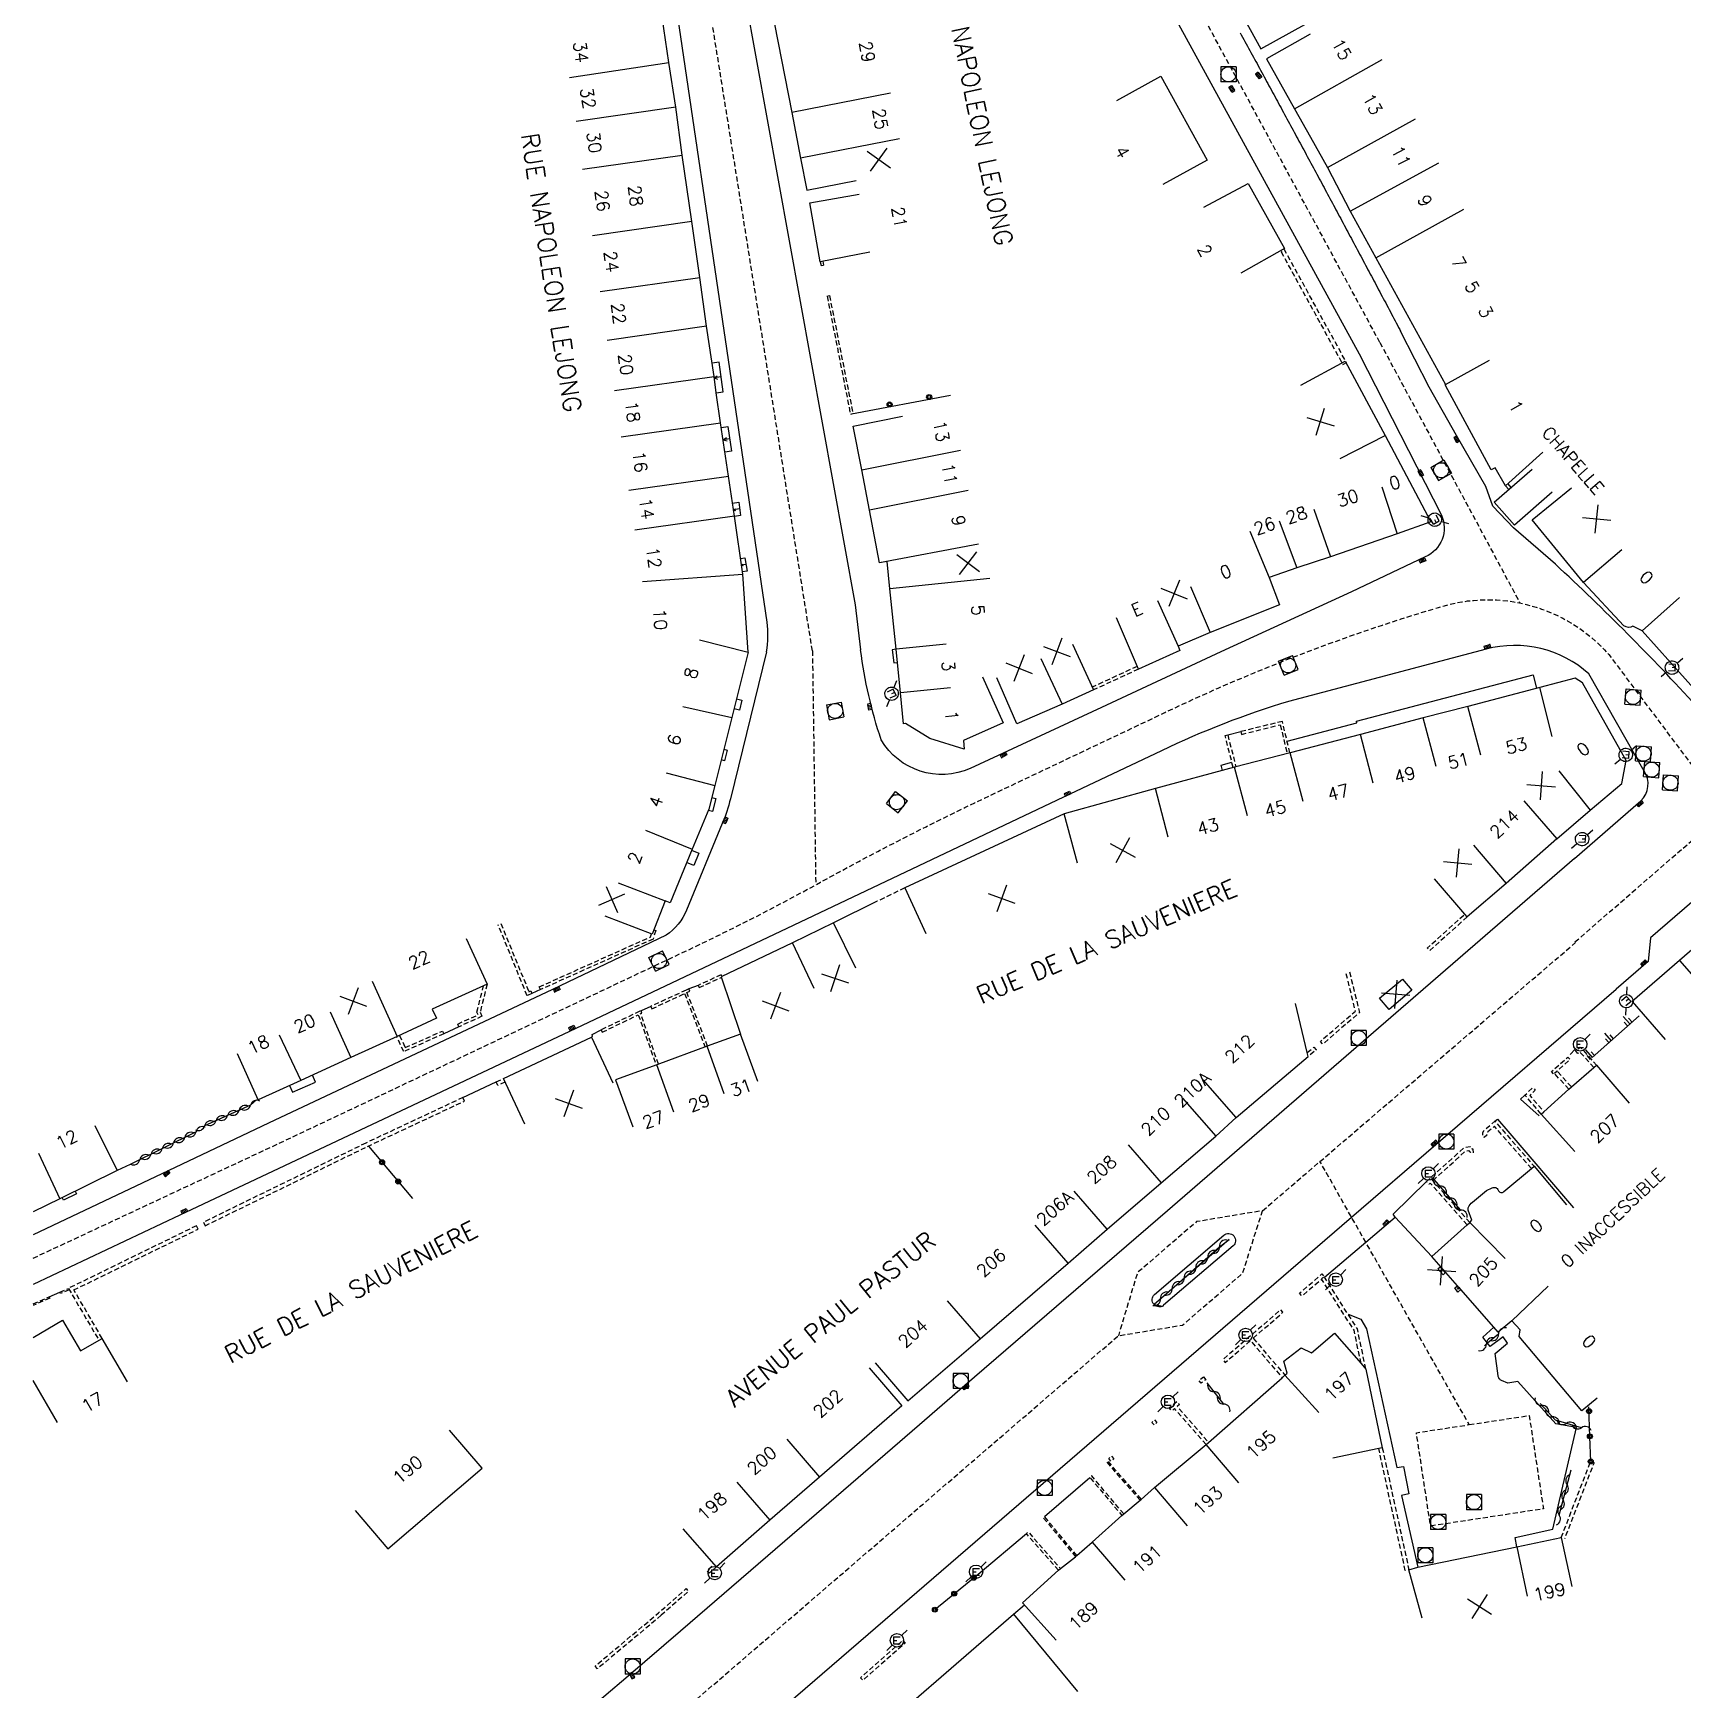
# Model space of a CAD drawing. Header units: millimetres. Extents: x 153000 to 154001, y 120000 to 121000.
# Drawn here: x 153000 to 153163.9, y 120193.4 to 120358.1 of the extents above; entities that cross this region are included whole.
import ezdxf
from ezdxf.enums import TextEntityAlignment as Align

# ---------------------------------------------------------------- set-up
doc = ezdxf.new("R2010")
doc.units = ezdxf.units.MM
doc.linetypes.add('DASHED', pattern=[0.75, 0.5, -0.25])
doc.layers.get('0').update_dxf_attribs({"linetype": 'CONTINUOUS'})
for name, color, linetype in [('W0001', 6, 'DASHED'), ('W0008', 7, 'CONTINUOUS'), ('W0017', 7, 'CONTINUOUS'), ('W0100', 7, 'CONTINUOUS'), ('W0112', 1, 'DASHED'), ('W0211', 2, 'CONTINUOUS'), ('W0310', 3, 'CONTINUOUS'), ('W0322', 7, 'CONTINUOUS'), ('W0334', 7, 'CONTINUOUS'), ('W0400', 7, 'CONTINUOUS'), ('W0420', 7, 'CONTINUOUS'), ('W0471', 7, 'CONTINUOUS'), ('W0984', 7, 'CONTINUOUS'), ('W0989', 7, 'CONTINUOUS'), ('W0991', 7, 'CONTINUOUS'), ('W1102', 7, 'CONTINUOUS')]:
    doc.layers.add(name, color=color, linetype=linetype)
doc.styles.get("Standard").update_dxf_attribs({"font": 'romans.shx', "width": 0.85})

# ---------------------------------------------------------------- blocks, each defined once
blk = doc.blocks.new('T420')
for p, q in [((0.75, 0.75), (-0.75, 0.75)), ((-0.75, 0.75), (-0.75, -0.75)), ((0.75, 0.75), (0.75, -0.75)), ((0.75, -0.75), (-0.75, -0.75))]:
    blk.add_line(p, q)
blk.add_ellipse((0, 0), major_axis=(-0.53, 0.53), ratio=1, start_param=3.926991, end_param=10.210176)
blk = doc.blocks.new('T471')
for p, q in [((-0.333334, 0.333334), (-0.333334, -0.333334)), ((-0.333334, 0.333334), (0.333334, 0.333334)), ((-0.333334, 0), (0, 0)), ((0.500001, 0.500001), (1.000002, 1.000002)), ((-0.500001, -0.500001), (-1.000002, -1.000002)), ((-0.333334, -0.333334), (0.333334, -0.333334))]:
    blk.add_line(p, q)
blk.add_ellipse((0, 0), major_axis=(0.471405, 0.471405), ratio=1, start_param=5.4977871438, end_param=11.780972451)
blk = doc.blocks.new('t991o')
at = {"color": 0, "linetype": 'Continuous'}
for p, q in [((-1, 1), (1, -1)), ((-1, -1), (1, 1))]:
    blk.add_line(p, q, dxfattribs=at)
blk = doc.blocks.new('T400')
for p, q in [((-0.15, 0.3), (0.15, 0.3)), ((-0.15, -0.25), (-0.15, 0.3)), ((-0.15, 0.15), (0.15, 0.15)), ((-0.15, 0), (0.15, 0)), ((0.15, 0.3), (0.15, -0.25)), ((-0.15, -0.15), (0.15, -0.15)), ((-0.15, -0.25), (-0.15, -0.3)), ((-0.15, -0.3), (0.15, -0.3)), ((0.15, -0.3), (0.15, -0.25))]:
    blk.add_line(p, q)
blk = doc.blocks.new('t310o')
at = {"color": 0, "linetype": 'Continuous'}
for centre, start, end in [((-0.5, 0.38), 216.8699, 323.1304), ((0.5, -0.37), 36.8699, 143.1303)]:
    blk.add_arc(centre, 0.625, start, end, dxfattribs=at)
blk = doc.blocks.new('t211o')
at = {"color": 0, "linetype": 'Continuous'}
for p, q in [((-0.29, 0.5), (-0.29, 0)), ((0, 1), (0, 0)), ((0.29, 0.5), (0.29, 0))]:
    blk.add_line(p, q, dxfattribs=at)
blk = doc.blocks.new('t322o')
at = {"color": 0, "linetype": 'Continuous'}
for radius in [0.25, 0.15]:
    blk.add_circle((0, 0), radius, dxfattribs=at)

msp = doc.modelspace()

# ---------------------------------------------------------------- linework, layer by layer
at = {"layer": 'W0001'}
for p, q in [((153077.44, 120296.73), (153063.26, 120385.62)), ((153153.22, 120267.79), (153177.95, 120289.26))]:
    msp.add_line(p, q, dxfattribs=at)
at = {"layer": 'W0001', "flags": 128}
for points in [[(153133.83, 120327.39), (153099.16, 120391.37), (153097.59, 120394.18), (153095.6, 120397.49), (153093.86, 120399.88), (153090.94, 120402.58), (153071.41, 120417.47), (153068.82, 120419.23), (153060.59, 120422.87)], [(153133.83, 120327.39), (153147.75, 120301.49)], [(153077.44, 120296.73), (153077.77, 120273.47)], [(153122.17, 120241.08), (153127.88, 120245.97), (153153.27, 120267.73)], [(153142.71, 120219.81), (153148.67, 120220.72), (153150.08, 120211.44), (153138.87, 120209.73), (153137.46, 120219.01), (153142.71, 120219.81), (153132.42, 120237.96), (153131.02, 120240.42), (153127.88, 120245.97)], [(153030.15, 120161.68), (153054.23, 120182.43), (153107.84, 120228.65), (153114.22, 120229.71), (153120.2, 120234.87), (153122.17, 120241.08), (153115.62, 120239.99), (153109.74, 120234.92), (153107.84, 120228.65)]]:
    msp.add_lwpolyline(points, dxfattribs=at)
msp.add_lwpolyline([(153000, 120236.36), (153024.36, 120247.74), (153063.86, 120266.42, 0.018181), (153079.2, 120274.26, -0.013757), (153094.54, 120282.09), (153110.71, 120289.76, -0.041256), (153139.67, 120301.05, -0.297945), (153156.57, 120296.38), (153164.89, 120285.29)], format="xyb", dxfattribs=at)
at = {"layer": 'W0008', "flags": 128}
for points in [[(153093.61, 120395.92), (153131.77, 120326.27)], [(153066.37, 120385.78), (153081.7, 120301.29), (153082.23, 120296.82), (153082.23, 120296.82)], [(153119.94, 120358.17), (153120.06, 120357.95), (153120.18, 120357.73), (153120.3, 120357.51), (153120.42, 120357.29), (153120.54, 120357.07), (153120.66, 120356.85), (153120.78, 120356.64), (153120.9, 120356.42), (153121.02, 120356.2), (153121.14, 120355.98), (153121.26, 120355.76), (153121.38, 120355.54), (153121.5, 120355.32), (153121.62, 120355.1), (153121.74, 120354.88), (153121.86, 120354.66), (153121.98, 120354.44), (153122.1, 120354.22), (153122.22, 120354), (153122.34, 120353.78), (153122.46, 120353.56), (153122.58, 120353.34), (153122.7, 120353.12), (153122.81, 120352.9), (153122.93, 120352.68), (153123.05, 120352.46), (153123.17, 120352.24), (153123.29, 120352.02), (153123.41, 120351.8), (153123.53, 120351.58), (153123.65, 120351.36), (153123.77, 120351.14), (153123.89, 120350.92), (153124.01, 120350.7), (153124.13, 120350.48), (153124.25, 120350.26), (153124.36, 120350.04), (153124.48, 120349.82), (153124.6, 120349.6), (153124.72, 120349.38), (153124.84, 120349.16), (153124.96, 120348.94), (153125.08, 120348.72), (153125.2, 120348.5), (153125.32, 120348.28), (153125.44, 120348.06), (153125.55, 120347.84), (153125.67, 120347.62), (153125.79, 120347.4), (153125.91, 120347.18), (153126.03, 120346.96), (153126.15, 120346.74), (153126.27, 120346.52), (153126.39, 120346.3), (153126.5, 120346.08), (153126.62, 120345.86), (153126.74, 120345.64), (153126.86, 120345.42), (153126.98, 120345.2), (153127.1, 120344.98), (153127.22, 120344.76), (153127.33, 120344.54), (153127.45, 120344.32), (153127.57, 120344.1), (153127.69, 120343.88), (153127.81, 120343.66), (153127.93, 120343.44), (153128.05, 120343.22), (153128.16, 120343), (153128.28, 120342.78), (153128.4, 120342.56), (153128.52, 120342.34), (153128.64, 120342.12), (153128.76, 120341.9), (153128.87, 120341.68), (153128.99, 120341.46), (153129.11, 120341.24), (153129.23, 120341.02), (153129.35, 120340.8), (153129.46, 120340.58), (153129.58, 120340.36), (153129.7, 120340.14), (153129.82, 120339.92), (153129.94, 120339.7), (153130.05, 120339.48), (153130.17, 120339.25), (153130.29, 120339.03), (153130.41, 120338.81), (153130.53, 120338.59), (153130.64, 120338.37), (153130.76, 120338.15), (153130.88, 120337.93), (153131, 120337.71), (153131.12, 120337.49), (153131.23, 120337.27), (153131.35, 120337.05), (153131.47, 120336.83), (153131.59, 120336.61), (153131.7, 120336.39), (153131.82, 120336.17), (153131.94, 120335.95), (153132.06, 120335.73), (153132.17, 120335.5), (153132.29, 120335.28), (153132.41, 120335.06), (153132.53, 120334.84), (153132.65, 120334.62), (153132.76, 120334.4), (153132.88, 120334.18), (153133, 120333.96), (153133.12, 120333.74), (153133.23, 120333.52), (153133.35, 120333.3), (153133.47, 120333.08), (153133.58, 120332.86), (153133.7, 120332.63), (153133.82, 120332.41), (153133.94, 120332.19), (153134.05, 120331.97), (153134.17, 120331.75), (153134.29, 120331.53), (153134.41, 120331.31), (153134.52, 120331.09), (153134.64, 120330.87), (153134.76, 120330.65), (153134.87, 120330.43), (153134.99, 120330.2), (153135.11, 120329.98), (153135.22, 120329.76), (153135.34, 120329.54), (153135.46, 120329.32), (153135.58, 120329.1), (153135.69, 120328.88), (153135.81, 120328.66), (153135.89, 120328.51)], [(153153.17, 120276.08), (153112.73, 120241.08), (153092.59, 120223.71), (153088.09, 120219.78), (153076.38, 120209.69), (153064.34, 120199.29), (153059.14, 120194.8), (153054.28, 120190.69), (153017.99, 120159.36), (153000, 120143.87)], [(153000, 120127.42), (153025.23, 120149.19), (153043.53, 120164.97), (153058.21, 120177.63), (153067.54, 120185.68), (153074.07, 120191.31), (153084.68, 120200.45), (153088.55, 120203.79), (153131.02, 120240.42), (153139.4, 120247.65), (153157.3, 120263.09)], [(153128.33, 120234.48), (153132.42, 120237.96), (153135.35, 120240.45)], [(153130.67, 120230.78), (153131.94, 120230.3), (153132.49, 120229.33), (153135.52, 120215.54), (153136.19, 120215.66), (153136.72, 120212.93), (153135.99, 120212.76), (153137.6, 120205.63)]]:
    msp.add_lwpolyline(points, dxfattribs=at)
for points in [[(153072.88, 120296.64, 0.0632), (153072.95, 120299.59), (153072.22, 120304.51), (153072.21, 120304.55), (153060.51, 120383.85), (153060.15, 120385.46), (153060.15, 120385.46)], [(153118.87, 120238.21), (153111.89, 120232.18), (153111.39, 120231.75), (153112.23, 120231.6, -0.152273), (153111.86, 120231.52, -0.189347), (153111.39, 120231.75, -0.198442), (153111.2, 120232.27, -0.207869), (153111.43, 120232.74), (153118.32, 120238.65, -0.985495), (153119.24, 120237.58), (153112.34, 120231.68, -0.048879), (153112.23, 120231.6), (153112.31, 120231.59)], [(153147.45, 120207.65), (153147.26, 120208.6), (153151.03, 120209.43), (153153.38, 120219.54), (153151.32, 120219.89), (153147.54, 120224.1), (153146.55, 120223.93), (153145.92, 120224.2, -0.139598), (153145.7, 120224.38, -0.117382), (153145.58, 120224.68), (153145.28, 120226.9), (153146.52, 120227.9), (153146.07, 120228.53), (153144.78, 120227.57), (153144.52, 120227.91), (153144.05, 120228.52), (153145.14, 120229.49)]]:
    msp.add_lwpolyline(points, format="xyb", dxfattribs=at)
at = {"layer": 'W0008'}
for points in [[(153174.17, 120291.96), (153171.81, 120289.97, -0.390228), (153165.3, 120291.22, 0.020629), (153151.27, 120305.35), (153147.12, 120308.97), (153145.07, 120311.11), (153144.36, 120313.08), (153141.44, 120318.15), (153138.73, 120322.95), (153135.89, 120328.51)], [(153131.77, 120326.27), (153139.94, 120310.22, -0.423947), (153138.34, 120306.08), (153131, 120302.59), (153118.04, 120296.62), (153106.17, 120291.1), (153093.13, 120285.05, -0.382581), (153084.27, 120287.89, -0.048557), (153082.23, 120296.82)], [(153153.17, 120276.08), (153159.76, 120281.82, 0.370911), (153160.08, 120284.78), (153154.61, 120294.43, 0.253715), (153144.39, 120296.9), (153124.75, 120291.7, 0.038566), (153112.12, 120286.79), (153102.38, 120282.18), (153074.89, 120269.13), (153053.3, 120258.9), (153014.58, 120240.65), (153000, 120233.75)], [(153072.88, 120296.64), (153069.29, 120282.02, -0.049622), (153068.47, 120279.57), (153064.92, 120270.96, -0.165099), (153062.89, 120268.48), (153051.6, 120263.07), (153023.4, 120249.78), (153012.8, 120244.75), (153000, 120238.69)], [(153259.84, 120098.7), (153250.48, 120118.14), (153243.35, 120132.79, -0.028752), (153238.88, 120144.02), (153223.59, 120189.34, 0.082952), (153215.81, 120204.93), (153200.07, 120227.43), (153169.68, 120270.79), (153169.27, 120270.5), (153168.66, 120271.37, 0.392111), (153164.83, 120271.74), (153160.71, 120268.2), (153160.49, 120265.85), (153157.3, 120263.09)]]:
    msp.add_lwpolyline(points, format="xyb", dxfattribs=at)
at = {"layer": 'W0017', "flags": 128}
for points in [[(153149.65, 120250.5), (153147.82, 120252.18), (153148.24, 120252.57)], [(153145.26, 120249.97), (153145.52, 120250.19), (153146.56, 120248.97), (153153.06, 120241.37)], [(153138.98, 120236.54), (153135.35, 120240.45), (153135.15, 120240.73), (153138.47, 120243.97)], [(153141.86, 120233.24), (153141.57, 120232.99), (153141.27, 120233.4), (153141.53, 120233.62)], [(153141.73, 120233.4), (153141.6, 120233.29), (153141.54, 120233.37), (153141.66, 120233.47)], [(153100.49, 120210.68), (153105.01, 120214.56)], [(153093.91, 120204.94), (153098.7, 120208.98)]]:
    msp.add_lwpolyline(points, dxfattribs=at)
at = {"layer": 'W0100'}
for p, q in [((153067.68, 120323.86), (153067.96, 120324.06)), ((153068.38, 120323.96), (153067.68, 120323.86)), ((153067.68, 120323.86), (153068, 120323.75)), ((153068.57, 120317.71), (153068.91, 120317.93)), ((153069.21, 120317.81), (153068.57, 120317.71)), ((153068.57, 120317.71), (153068.96, 120317.6)), ((153069.6, 120310.74), (153069.78, 120310.86)), ((153070.2, 120310.84), (153069.6, 120310.74)), ((153069.6, 120310.74), (153069.81, 120310.68)), ((153070.38, 120305.25), (153070.55, 120305.34)), ((153070.84, 120305.32), (153070.38, 120305.25)), ((153070.38, 120305.25), (153070.57, 120305.22))]:
    msp.add_line(p, q, dxfattribs=at)
at = {"layer": 'W0100', "flags": 128}
for points in [[(153071.07, 120296.61), (153070.51, 120304.34), (153069.7, 120310.11), (153069.09, 120314.1), (153068.32, 120319.4), (153067.88, 120322.37), (153067.88, 120322.37), (153067.66, 120324.01), (153066.93, 120329), (153066.26, 120333.83), (153065.47, 120339.41), (153064.51, 120345.99), (153063.87, 120350.79), (153063.17, 120355.2), (153062.52, 120359.73), (153062.1, 120362.36), (153061.24, 120368.26), (153056.29, 120367.53), (153056.29, 120367.53)], [(153123.71, 120363.81), (153119.34, 120361.39), (153122, 120356.58), (153126.38, 120359)], [(153078.58, 120359.97), (153073.67, 120359.02), (153075.39, 120350.26), (153076.27, 120345.72), (153076.89, 120342.54), (153081.79, 120343.49), (153081.79, 120343.49)], [(153126.91, 120358.03), (153122.55, 120355.58), (153125.36, 120350.6), (153126.94, 120347.79), (153128.61, 120344.77), (153130.89, 120340.45), (153133.42, 120335.81), (153140.36, 120323.2), (153144.74, 120325.62)], [(153107.69, 120351.45), (153112.07, 120353.85), (153116.66, 120345.49), (153112.27, 120343.08)], [(153083.13, 120336.35), (153078.22, 120335.41), (153077.17, 120341.25), (153082.1, 120342.13), (153082.1, 120342.13)], [(153116.33, 120340.82), (153120.73, 120343.2), (153124.36, 120336.71), (153120, 120334.27)], [(153067.88, 120322.37), (153068.57, 120322.48), (153068.18, 120325.43), (153067.47, 120325.33), (153067.47, 120325.33)], [(153068.39, 120318.93), (153069.02, 120319.03), (153069.4, 120316.59), (153068.74, 120316.49)], [(153085.75, 120296.89), (153085.13, 120302.9), (153084.86, 120305.61), (153084.11, 120305.47), (153083.11, 120310.72), (153082.34, 120314.72), (153081.48, 120319.08), (153086.38, 120320.05), (153086.38, 120320.05)], [(153069.5, 120311.41), (153070.13, 120311.5), (153070.28, 120310.17), (153069.7, 120310.09)], [(153070.29, 120305.91), (153070.72, 120305.98), (153070.97, 120304.66), (153070.47, 120304.59)], [(153151.4, 120278.06), (153146.39, 120273.6), (153142.5, 120270.28), (153142.27, 120270.55), (153139.26, 120274.08)], [(153083.66, 120225.95), (153086.93, 120222.17), (153094.1, 120228.34), (153102.85, 120235.86), (153106.73, 120239.23), (153112.09, 120243.85), (153117.52, 120248.5), (153119.56, 120250.34), (153126.7, 120256.41), (153126.6, 120256.8), (153125.44, 120261.66)], [(153153.22, 120246.97), (153149.87, 120250.68), (153150.13, 120250.92), (153152.6, 120253.15), (153152.86, 120253.39), (153155.08, 120255.31), (153155.35, 120255.54), (153158.62, 120251.76)], [(153101.67, 120198.4), (153098.31, 120202.1), (153101.89, 120205.34), (153102.09, 120205.5), (153103.59, 120206.68), (153103.72, 120206.79), (153105.23, 120208.14), (153108.2, 120210.79), (153108.38, 120210.94), (153110, 120212.3), (153110.1, 120212.38), (153111.42, 120213.56), (153116.56, 120217.83), (153116.81, 120218.04), (153124.13, 120224.48), (153124.4, 120224.72), (153124.63, 120224.93), (153124.27, 120226.12), (153126.01, 120227.46), (153127.04, 120226.94), (153129.33, 120228.92), (153131.96, 120225.89), (153132.43, 120225.34), (153134.07, 120217.52), (153133.72, 120217.44), (153129.17, 120216.49)], [(153083.07, 120225.46), (153086.34, 120221.67), (153078.15, 120214.59), (153073.2, 120210.33), (153067.9, 120205.69), (153067.67, 120205.95), (153064.61, 120209.45)], [(153032, 120211.27), (153035.25, 120207.47), (153044.63, 120215.47), (153041.38, 120219.27)], [(153138.03, 120200.57), (153136.71, 120205.39), (153137.6, 120205.63), (153147.45, 120207.65), (153151.85, 120208.6), (153152.9, 120203.71)], [(153103.68, 120119.2), (153100.05, 120136.61), (153097.55, 120148.43), (153085.56, 120162.26), (153086.61, 120163.2), (153072.57, 120179.35), (153080.82, 120186.58), (153097.41, 120200.98), (153098.5, 120201.9)]]:
    msp.add_lwpolyline(points, dxfattribs=at)
at = {"layer": 'W0100'}
for points in [[(153125.96, 120323.15), (153130.37, 120325.52), (153134.34, 120318.12), (153138.9, 120309.57), (153135.54, 120308.37), (153128.94, 120306.08), (153125.58, 120304.97), (153122.84, 120304.01), (153123.86, 120301.31), (153116.98, 120298.54), (153113.78, 120297.18), (153113.95, 120296.75), (153109.83, 120294.91), (153107.65, 120300.01)], [(153150.03, 120316.47), (153146.3, 120313.14), (153145.29, 120314.93), (153144.9, 120314.71), (153140.35, 120323.12), (153140.31, 120323.18)], [(153150.96, 120312.5), (153147.2, 120309.21), (153145.2, 120311.51), (153148.96, 120314.79)], [(153071.07, 120296.61), (153069.44, 120290.11), (153067.73, 120283.34), (153067.13, 120281), (153065.49, 120277.03), (153063.31, 120271.67), (153062.81, 120271.88), (153061.52, 120268.56), (153056.86, 120270.37)], [(153094.35, 120294.15), (153096.39, 120289.58), (153092.45, 120287.82), (153092.52, 120286.95), (153089.12, 120288.02), (153086.7, 120289.5), (153086.49, 120289.49), (153086.19, 120292.55), (153085.75, 120296.89)], [(153103.3, 120297.39), (153105.37, 120292.84), (153102.25, 120291.42), (153097.76, 120289.47), (153095.77, 120294.06)], [(153151.4, 120278.06), (153154.73, 120280.89), (153157.86, 120283.54), (153158.32, 120285.82), (153153.95, 120293.54), (153153.25, 120294.02), (153149.71, 120293.08), (153142.57, 120291.19), (153138.14, 120290.07), (153131.91, 120288.43), (153124.92, 120286.59), (153119.39, 120285.16), (153111.52, 120283.05), (153102.47, 120280.52), (153086.61, 120273.17), (153088.71, 120268.63)], [(153081.75, 120265.2), (153079.55, 120269.69), (153075.47, 120267.69), (153068.36, 120264.32), (153070.29, 120258.63), (153066.98, 120257.42), (153061.97, 120255.58), (153057.88, 120254.1), (153059.58, 120249.4)], [(153043.04, 120268.15), (153045.11, 120263.59), (153039.65, 120261.11), (153040.07, 120260.21), (153036.19, 120258.41), (153031.58, 120256.31), (153026.59, 120254.03), (153022.37, 120252.11), (153020.3, 120256.66)], [(153168.6, 120268.34), (153166.55, 120268.5), (153163.59, 120265.96), (153158.89, 120261.87), (153162.18, 120258.1)], [(153048.85, 120249.69), (153046.73, 120254.21), (153055.47, 120258.32), (153057.59, 120253.8)], [(153006.14, 120249.55), (153008.35, 120245.06), (153002.65, 120242.27), (153000, 120240.96)], [(153000, 120228.47), (153002.91, 120230.2), (153004.69, 120227.14), (153006.86, 120228.39)]]:
    msp.add_lwpolyline(points, dxfattribs=at)
msp.add_lwpolyline([(153171.45, 120295.25), (153167.89, 120292.2), (153165.59, 120292.36), (153159.89, 120298.71), (153158.98, 120299.18, -0.308783), (153158.09, 120299.22), (153154.05, 120303.54), (153148.98, 120309.77), (153152.86, 120312.93)], format="xyb", dxfattribs=at)
at = {"layer": 'W0100', "flags": 128}
for points in [[(153134.74, 120261.08), (153133.8, 120262.2), (153136.07, 120264.11), (153137.01, 120262.99)], [(153139.59, 120235.3), (153139.81, 120235.49), (153140.33, 120234.89), (153140.11, 120234.7)]]:
    msp.add_lwpolyline(points, close=True, dxfattribs=at)
msp.add_lwpolyline([(153155.43, 120222.45), (153153.9, 120221.17), (153147.68, 120228.56), (153147.78, 120229.22), (153146.93, 120230.13), (153145.6, 120228.99), (153145.14, 120229.49), (153141.86, 120233.24), (153141.73, 120233.4), (153141.66, 120233.47), (153141.53, 120233.62), (153138.98, 120236.54), (153142.51, 120239.67), (153142.77, 120239.9), (153142.98, 120240.13), (153142.62, 120241.12, -0.210161), (153142.64, 120241.43, -0.100537), (153143.03, 120241.92), (153144.43, 120243.09), (153145, 120243.36, -0.437439), (153145.59, 120243.12, 0.514651), (153146.16, 120242.98), (153148.89, 120245.27), (153149.16, 120245.5), (153152.37, 120241.67)], format="xyb", dxfattribs=at)
at = {"layer": 'W0112'}
for p, q in [((153078.22, 120335.41), (153078.3, 120335.02)), ((153078.3, 120335.02), (153078.55, 120335.07)), ((153078.46, 120335.46), (153078.55, 120335.07)), ((153078.9, 120331.99), (153079.14, 120332.04)), ((153078.9, 120331.99), (153081.22, 120320.23)), ((153079.14, 120332.04), (153081.47, 120320.28)), ((153081.47, 120320.28), (153081.22, 120320.23))]:
    msp.add_line(p, q, dxfattribs=at)
at = {"layer": 'W0112', "flags": 128}
for points in [[(153124.01, 120336.4), (153130.14, 120325.21), (153130.5, 120325.4), (153124.36, 120336.59)], [(153116.3, 120224.56), (153116.52, 120224.28), (153116.07, 120223.92), (153115.85, 120224.19)], [(153111.42, 120220.28), (153111.68, 120220.04), (153111.42, 120219.77), (153111.16, 120220.01)], [(153107.17, 120216.69), (153107.4, 120216.42), (153107.11, 120216.17), (153106.88, 120216.45)], [(153062.41, 120200.87), (153062.01, 120200.51), (153056.07, 120195.54), (153055.84, 120195.81), (153061.78, 120200.78), (153062.14, 120201.1), (153064.89, 120203.51), (153065.12, 120203.25)], [(153086.41, 120198.35), (153086.64, 120198.08), (153082.44, 120194.39), (153082.21, 120194.66)]]:
    msp.add_lwpolyline(points, close=True, dxfattribs=at)
for points in [[(153146.3, 120313.14), (153146.64, 120312.76)], [(153146.53, 120313.34), (153146.86, 120312.96)], [(153142.5, 120270.28), (153138.78, 120266.92), (153138.54, 120267.19), (153142.27, 120270.55)], [(153130.81, 120264.81), (153131.8, 120260.77), (153128.15, 120257.64), (153127.92, 120257.91), (153131.4, 120260.9), (153130.48, 120264.67)], [(153126.6, 120256.8), (153127.28, 120257.34), (153127.51, 120257.06), (153126.7, 120256.41)], [(153155.08, 120255.31), (153153.7, 120256.86), (153153.5, 120256.71), (153153.28, 120256.99), (153153.75, 120257.35), (153155.35, 120255.54)], [(153152.6, 120253.15), (153151.18, 120254.73), (153151.11, 120254.67), (153150.89, 120254.91), (153152.52, 120256.35), (153152.74, 120256.11), (153151.44, 120254.96), (153151.18, 120254.73)], [(153152.86, 120253.39), (153151.44, 120254.96)], [(153149.87, 120250.68), (153148.24, 120252.57), (153149.03, 120253.31), (153149.27, 120253.05), (153148.73, 120252.54), (153150.13, 120250.92)], [(153142.77, 120239.9), (153139.09, 120244.08), (153138.85, 120244.34)], [(153131.96, 120225.89), (153131.27, 120229.2), (153130.37, 120230.59), (153128.05, 120234.25), (153126.08, 120232.6), (153125.85, 120232.87), (153128.07, 120234.8), (153128.33, 120234.48), (153128.03, 120234.3)], [(153132.43, 120225.34), (153131.6, 120229.33), (153130.67, 120230.78), (153128.33, 120234.48)], [(153121.24, 120228.4), (153124.2, 120230.98), (153123.97, 120231.24), (153121.01, 120228.67), (153118.23, 120226.27), (153118.47, 120226), (153120.97, 120228.16), (153124.13, 120224.48)], [(153121.24, 120228.4), (153124.4, 120224.72)], [(153116.56, 120217.83), (153113.43, 120221.41), (153113.16, 120221.18), (153112.9, 120221.48), (153113.65, 120222.12), (153113.91, 120221.82), (153113.68, 120221.63), (153116.81, 120218.04)], [(153134.07, 120217.52), (153136.71, 120205.39), (153136.36, 120205.31), (153133.72, 120217.44)], [(153110, 120212.3), (153106.68, 120216.12), (153106.77, 120216.2), (153110.1, 120212.38)], [(153151.85, 120208.6), (153154.78, 120216.15), (153155.11, 120216.03), (153152.18, 120208.47)], [(153108.38, 120210.94), (153105.19, 120214.72), (153105.01, 120214.56), (153108.2, 120210.79)], [(153103.72, 120206.79), (153100.51, 120210.67), (153100.38, 120210.56), (153103.59, 120206.68)], [(153101.89, 120205.34), (153098.7, 120208.98), (153098.9, 120209.15), (153102.09, 120205.5)], [(153067.9, 120205.69), (153067.19, 120205.04), (153066.95, 120205.3), (153067.67, 120205.95)]]:
    msp.add_lwpolyline(points, dxfattribs=at)
at = {"layer": 'W0112'}
for points in [[(153109.7, 120295.18), (153105.24, 120293.11)], [(153109.83, 120294.91), (153105.37, 120292.84)], [(153124.89, 120286.58), (153124.14, 120289.72), (153120, 120288.7), (153120.07, 120288.43), (153123.93, 120289.38), (153124.62, 120286.51)], [(153119.26, 120285.13), (153118.44, 120288.31), (153118.71, 120288.38), (153119.53, 120285.2)], [(153086.61, 120273.17), (153083.89, 120271.84)], [(153046.48, 120269.63), (153049.26, 120262.85), (153049.45, 120262.94), (153049.57, 120262.66), (153049.1, 120262.45), (153046.21, 120269.51)], [(153061.69, 120269), (153061.88, 120268.93), (153061.6, 120268.08), (153050.42, 120263.06), (153050.3, 120263.33), (153061.35, 120268.3), (153061.45, 120268.59)], [(153045.11, 120263.59), (153044.42, 120260.83), (153044.6, 120260.4), (153042.31, 120259.36), (153042.19, 120259.63), (153044.21, 120260.55), (153044.1, 120260.81), (153044.76, 120263.44)], [(153067.02, 120257.43), (153064.97, 120262.77), (153065.26, 120262.89), (153065.16, 120263.12), (153064.88, 120263), (153061.37, 120261.38), (153061.48, 120261.15), (153064.74, 120262.66), (153066.78, 120257.35)], [(153068.37, 120264.53), (153066.07, 120263.48), (153066.18, 120263.26), (153068.38, 120264.26)], [(153068.45, 120264.36), (153068.37, 120264.53)], [(153062.14, 120255.64), (153060.37, 120260.67), (153060.5, 120260.71), (153060.43, 120260.95), (153060.28, 120260.91), (153056.44, 120259.05), (153056.55, 120258.82), (153056.55, 120258.82), (153060.14, 120260.56), (153061.91, 120255.56)], [(153036.4, 120258.51), (153036.98, 120257.29), (153040.68, 120258.94), (153040.81, 120258.66), (153036.84, 120256.9), (153036.12, 120258.38)], [(153046.89, 120253.87), (153046.17, 120253.54), (153046.01, 120253.88), (153046.73, 120254.21)], [(153009.64, 120245.67), (153009.21, 120245.47)], [(153006.86, 120228.39), (153004.04, 120233.2), (153016.4, 120239.24), (153016.23, 120239.58), (153003.51, 120233.36), (153006.53, 120228.2)], [(153003.57, 120233.22), (153002.72, 120232.84), (153002.65, 120232.98), (153003.51, 120233.36)], [(153000, 120231.82), (153001.59, 120232.51), (153001.66, 120232.37), (153000, 120231.65)]]:
    msp.add_lwpolyline(points, dxfattribs=at)
msp.add_lwpolyline([(153042.71, 120252.33), (153033.06, 120247.8), (153016.92, 120239.93), (153017.09, 120239.58), (153033.22, 120247.46), (153042.87, 120251.98)], close=True, dxfattribs=at)
at = {"layer": 'W0112', "flags": 128}
for points in [[(153148.89, 120245.27), (153145.22, 120249.47), (153144.57, 120248.92, 0.075123), (153144.41, 120248.73, 0.105573), (153144.42, 120248.65, 0.105573), (153144.47, 120248.58), (153144.21, 120248.34, -0.105573), (153144.09, 120248.54, -0.105573), (153144.06, 120248.77, -0.121452), (153144.13, 120248.96, -0.075123), (153144.34, 120249.2), (153145.26, 120249.97), (153149.16, 120245.5)], [(153139.09, 120244.08), (153139.22, 120244.19), (153142.36, 120247.02), (153142.67, 120247.06, 0.292794), (153143.14, 120246.83), (153143.1, 120247.18, -0.435771), (153142.95, 120247.31, 0.435771), (153142.8, 120247.43), (153142.21, 120247.35), (153138.85, 120244.34), (153138.47, 120243.97), (153138.72, 120243.72), (153138.83, 120243.83), (153142.51, 120239.67)]]:
    msp.add_lwpolyline(points, format="xyb", dxfattribs=at)
at = {"layer": 'W0211', "flags": 128}
msp.add_lwpolyline([(153154.94, 120256.31), (153159.59, 120260.46)], dxfattribs=at)
at = {"layer": 'W0310'}
for p, q in [((153111.89, 120232.18), (153117.9, 120237.5)), ((153117.9, 120237.5), (153118.85, 120238.23))]:
    msp.add_line(p, q, dxfattribs=at)
for points in [[(153021.6, 120251.57), (153017.04, 120249.53)], [(153016.19, 120248.93), (153009.64, 120245.67)], [(153141.85, 120241.15), (153139.22, 120244.19)], [(153145.62, 120228.8), (153144.52, 120227.91)]]:
    msp.add_lwpolyline(points, dxfattribs=at)
at = {"layer": 'W0310', "flags": 128}
for points in [[(153139.22, 120244.19), (153139.05, 120244.38)], [(153144.52, 120227.91), (153144.22, 120227.66)], [(153118.31, 120221.86), (153116.66, 120223.97)], [(153153.87, 120219.51), (153151.28, 120220.26), (153149.75, 120221.93)], [(153151.65, 120210.82), (153152.83, 120215.33)]]:
    msp.add_lwpolyline(points, dxfattribs=at)
at = {"layer": 'W0322'}
msp.add_line((153081.33, 120320.28), (153091.15, 120322.13), dxfattribs=at)
msp.add_lwpolyline([(153033.31, 120247.5), (153037.71, 120242.28)], dxfattribs=at)
at = {"layer": 'W0322', "flags": 128}
for points in [[(153154.78, 120216.15), (153154.7, 120218.59), (153154.6, 120221.58)], [(153089.61, 120201.42), (153093.91, 120204.94)]]:
    msp.add_lwpolyline(points, dxfattribs=at)
at = {"layer": 'W0334'}
for points in [[(153085.75, 120296.89), (153085.38, 120296.83), (153085.54, 120295.53), (153085.88, 120295.57)], [(153124.61, 120287.74), (153131.53, 120289.57), (153131.51, 120289.75), (153149.05, 120294.33), (153149.4, 120293)], [(153069.91, 120291.97), (153070.42, 120291.84), (153070.2, 120290.84), (153069.66, 120290.98)], [(153118.71, 120288.39), (153120, 120288.7)], [(153068.64, 120286.95), (153068.97, 120286.87), (153068.71, 120285.79), (153068.37, 120285.88)], [(153118.2, 120284.84), (153118.05, 120285.35), (153119.12, 120285.67)], [(153067.43, 120282.16), (153067.83, 120282.05), (153067.51, 120280.76), (153067.1, 120280.87)], [(153065.44, 120276.92), (153066.16, 120276.63), (153065.67, 120275.4), (153064.94, 120275.69)], [(153083.89, 120271.84), (153079.55, 120269.69)], [(153050.42, 120263.06), (153049.57, 120262.66)], [(153066.07, 120263.48), (153065.16, 120263.12)], [(153061.37, 120261.38), (153060.43, 120260.95)], [(153042.31, 120259.36), (153040.81, 120258.66)], [(153055.47, 120258.32), (153055.59, 120258.42), (153055.54, 120258.6), (153056.44, 120259.05)], [(153025.46, 120253.51), (153025.77, 120252.85), (153028.07, 120253.85), (153027.75, 120254.56)], [(153042.71, 120252.33), (153046.01, 120253.88)], [(153022.21, 120252.11), (153021.6, 120251.57)], [(153009.21, 120245.47), (153008.35, 120245.06)], [(153004.18, 120243.02), (153004.31, 120242.76), (153003.03, 120242.14), (153002.9, 120242.39)], [(153001.59, 120232.51), (153002.65, 120232.98)]]:
    msp.add_lwpolyline(points, dxfattribs=at)
at = {"layer": 'W1102'}
for p, q in [((153053.29, 120353.71), (153063.17, 120355.2)), ((153085.21, 120352.16), (153075.39, 120350.26)), ((153063.87, 120350.79), (153053.97, 120349.35)), ((153086.09, 120347.61), (153076.27, 120345.72)), ((153054.6, 120344.62), (153064.51, 120345.99)), ((153065.47, 120339.41), (153055.57, 120337.98)), ((153056.35, 120332.44), (153066.26, 120333.83)), ((153066.93, 120329), (153057.03, 120327.59)), ((153057.76, 120322.62), (153067.66, 120324.01)), ((153058.42, 120318.01), (153068.32, 120319.4)), ((153082.34, 120314.72), (153092.15, 120316.68)), ((153059.19, 120312.71), (153069.09, 120314.1)), ((153092.92, 120312.67), (153083.11, 120310.72)), ((153069.7, 120310.11), (153059.8, 120308.72)), ((153093.93, 120307.33), (153084.11, 120305.47)), ((153060.54, 120303.61), (153070.51, 120304.34)), ((153095.08, 120303.92), (153085.13, 120302.9)), ((153143.14, 120277.4), (153146.39, 120273.6)), ((153163.59, 120265.96), (153166.88, 120262.19)), ((153119.56, 120250.34), (153116.26, 120254.1)), ((153114.22, 120252.26), (153117.52, 120248.5)), ((153108.83, 120247.64), (153112.09, 120243.85)), ((153106.73, 120239.23), (153103.46, 120243.01)), ((153102.85, 120235.86), (153099.58, 120239.65)), ((153142.77, 120239.9), (153146.28, 120236.34)), ((153146.93, 120230.13), (153150.56, 120233.57)), ((153090.84, 120232.13), (153094.1, 120228.34)), ((153124.4, 120224.72), (153127.77, 120221.02)), ((153074.89, 120218.37), (153078.15, 120214.59)), ((153119.81, 120214.03), (153116.56, 120217.83)), ((153069.93, 120214.11), (153073.2, 120210.33)), ((153111.42, 120213.56), (153114.68, 120209.76)), ((153105.23, 120208.14), (153108.49, 120204.35)), ((153147.45, 120207.65), (153148.48, 120202.76))]:
    msp.add_line(p, q, dxfattribs=at)
at = {"layer": 'W1102', "flags": 128}
for points in [[(153125.36, 120350.6), (153134.07, 120355.51)], [(153128.61, 120344.77), (153137.36, 120349.6)], [(153130.89, 120340.45), (153139.68, 120345.23)], [(153133.42, 120335.81), (153142.18, 120340.63)], [(153097.41, 120200.98), (153103.79, 120193.29)]]:
    msp.add_lwpolyline(points, dxfattribs=at)
at = {"layer": 'W1102'}
for points in [[(153129.88, 120315.86), (153134.34, 120318.12)], [(153134.01, 120313.02), (153135.54, 120308.37)], [(153127.28, 120310.8), (153128.94, 120306.08)], [(153123.83, 120309.65), (153125.58, 120304.97)], [(153120.91, 120308.62), (153122.84, 120304.01)], [(153157.88, 120306.77), (153154.05, 120303.54)], [(153115.02, 120303.14), (153116.98, 120298.54)], [(153111.74, 120301.75), (153113.78, 120297.18)], [(153163.62, 120302.04), (153159.89, 120298.71)], [(153066.22, 120297.83), (153071.07, 120296.61)], [(153090.72, 120297.4), (153085.75, 120296.89)], [(153100.14, 120295.96), (153102.25, 120291.42)], [(153091.17, 120293.06), (153086.19, 120292.55)], [(153150.94, 120288.23), (153149.71, 120293.08)], [(153064.55, 120291.2), (153069.44, 120290.11)], [(153143.85, 120286.36), (153142.57, 120291.19)], [(153139.42, 120285.24), (153138.14, 120290.07)], [(153133.18, 120283.59), (153131.91, 120288.43)], [(153126.2, 120281.75), (153124.92, 120286.59)], [(153062.89, 120284.59), (153067.73, 120283.34)], [(153120.67, 120280.33), (153119.39, 120285.16)], [(153151.6, 120284.8), (153154.73, 120280.89)], [(153112.8, 120278.21), (153111.52, 120283.05)], [(153148.12, 120281.83), (153151.4, 120278.06)], [(153103.77, 120275.61), (153102.47, 120280.52)], [(153060.85, 120278.89), (153065.49, 120277.03)], [(153058.14, 120273.68), (153062.81, 120271.88)], [(153077.61, 120263.17), (153075.47, 120267.69)], [(153033.69, 120263.89), (153036.19, 120258.41)], [(153029.51, 120260.86), (153031.58, 120256.31)], [(153024.46, 120258.55), (153026.59, 120254.03)], [(153072.01, 120253.93), (153070.29, 120258.63)], [(153068.68, 120252.71), (153066.98, 120257.42)], [(153063.67, 120250.88), (153061.97, 120255.58)], [(153000.52, 120246.79), (153002.65, 120242.27)], [(153009.36, 120224.07), (153006.86, 120228.39)], [(153002.41, 120220.03), (153000, 120224.19)]]:
    msp.add_lwpolyline(points, dxfattribs=at)

# ---------------------------------------------------------------- block references
at = {"layer": 'W0211', "rotation": 41.74161775401219}
for p in [(153158.67, 120259.64), (153156.81, 120257.98), (153154.94, 120256.31)]:
    msp.add_blockref('t211o', p, dxfattribs=at)
at = {"layer": 'W0310'}
for p, rotation in [((153020.46, 120251.06), 204.128130654367), ((153021.6, 120251.57), 204.128130654367), ((153017.04, 120249.53), 204.128130654367), ((153018.18, 120250.04), 204.128130654367), ((153019.32, 120250.55), 204.128130654367), ((153013.95, 120247.82), 206.415828247672), ((153015.07, 120248.37), 206.415828247672), ((153016.19, 120248.93), 206.415828247672), ((153010.59, 120246.15), 206.415828247672), ((153011.71, 120246.7), 206.415828247672), ((153012.83, 120247.26), 206.415828247672), ((153139.8, 120243.52), 130.9107342868428), ((153140.83, 120242.33), 130.9107342868428), ((153141.85, 120241.15), 130.9107342868428), ((153117.9, 120237.5), 41.42773925255443), ((153116.73, 120236.46), 41.42773925255443), ((153114.38, 120234.39), 41.42773925255443), ((153115.55, 120235.43), 41.42773925255443), ((153113.2, 120233.35), 41.42773925255443), ((153112.03, 120232.32), 41.42773925255443), ((153144.4, 120227.81), 219.1838662954288), ((153145.62, 120228.8), 219.1838662954288), ((153117.35, 120223.09), 128.0959284874442), ((153118.31, 120221.86), 128.0959284874442), ((153149.93, 120221.73), 132.4301481021007), ((153150.99, 120220.58), 132.4301481021007), ((153152.37, 120219.94), 163.9129917092943), ((153153.87, 120219.51), 163.9129917092943), ((153152.44, 120213.85), 75.35352519878883), ((153152.04, 120212.33), 75.35352519878883), ((153151.65, 120210.82), 75.35352519878883)]:
    msp.add_blockref('t310o', p, dxfattribs=dict(at, rotation=rotation))
at = {"layer": 'W0322'}
for p, rotation in [((153085.11, 120321.22), 10.71494889757564), ((153089.04, 120321.96), 10.71494889757564), ((153034.67, 120245.89), 310.104231690279), ((153036.28, 120243.98), 310.104231690279), ((153154.62, 120221.15), 91.8425311862588), ((153154.7, 120218.65), 91.8425311862588), ((153154.78, 120216.15), 91.84253118642617), ((153093.48, 120204.59), 39.23126151677047), ((153091.54, 120203.01), 39.23126151677047), ((153089.61, 120201.42), 39.23126151677047)]:
    msp.add_blockref('t322o', p, dxfattribs=dict(at, rotation=rotation))
at = {"layer": 'W0400'}
for p, rotation in [((153121.79, 120353.92), 218.5399168567422), ((153119.12, 120352.6), 31.34109198666273), ((153141.47, 120317.75), 209.937711783023), ((153137.88, 120314.4), 208.442401860864), ((153138.05, 120305.71), 289.659339808793), ((153144.53, 120297.14), 104.4299837729493), ((153083.13, 120291.16), 190.363973300954), ((153096.42, 120286.38), 300.4481512312876), ((153102.78, 120282.53), 296.0033458442151), ((153159.69, 120281.53), 130.5952981541714), ((153068.78, 120279.89), 337.569168754568), ((153160.08, 120265.71), 130.8048621020446), ((153052.03, 120263.08), 294.814435736319), ((153053.54, 120259.25), 295.372328289603), ((153139.25, 120247.77), 131.6061234746675), ((153013.27, 120244.77), 310.908686469605), ((153015.01, 120241.04), 295.36492391402), ((153134.43, 120239.85), 316.1870777399483), ((153092.68, 120223.57), 127.3578100840218), ((153059.52, 120194.87), 23.07847727236622)]:
    msp.add_blockref('T400', p, dxfattribs=dict(at, rotation=rotation))
at = {"layer": 'W0420'}
for p in [(153118.79, 120354.04), (153131.72, 120258.24), (153140.43, 120247.95), (153092.17, 120224.15), (153100.51, 120213.53), (153143.18, 120212.11), (153139.62, 120210.14), (153138.35, 120206.83), (153059.58, 120195.77)]:
    msp.add_blockref('T420', p, dxfattribs=at)
for p, rotation in [((153139.92, 120314.68), 119.937711783023), ((153124.72, 120295.29), 201.9364297931), ((153158.99, 120292.14), 175.94026927818), ((153079.7, 120290.76), 100.3639733009539), ((153160.03, 120286.5), 175.94026927818), ((153160.84, 120284.92), 175.94026927818), ((153162.71, 120283.62), 175.94026927818), ((153085.84, 120281.69), 142.045523595941), ((153062.19, 120265.9), 205.603194059292)]:
    msp.add_blockref('T420', p, dxfattribs=dict(at, rotation=rotation))
at = {"layer": 'W0471'}
for p, rotation in [((153139.28, 120309.77), 118.768570636445), ((153162.86, 120295.06), 175.94026927818), ((153085.31, 120292.47), 204.105963543653), ((153158.26, 120286.39), 175.94026927818), ((153153.93, 120278.02), 175.94026927818), ((153158.32, 120261.91), 221.057384306295)]:
    msp.add_blockref('T471', p, dxfattribs=dict(at, rotation=rotation))
for p in [(153153.73, 120257.62), (153138.65, 120244.78), (153129.44, 120234.22), (153120.49, 120228.73), (153112.77, 120222.08), (153067.73, 120205.06), (153093.7, 120205.19), (153085.84, 120198.37)]:
    msp.add_blockref('T471', p, dxfattribs=at)
at = {"layer": 'W0991'}
for p, rotation in [((153084.04, 120345.56), 9.203563128158446), ((153127.92, 120319.51), 28.25541487897067), ((153155.37, 120309.85), 39.17259165550678), ((153092.92, 120305.46), 7.817998666461738), ((153113.38, 120302.44), 292.9603297265056), ((153101.72, 120296.67), 294.4434251692231), ((153097.96, 120295.01), 293.4539148674052), ((153149.86, 120283.32), 310.385750380477), ((153108.28, 120276.91), 286.0563668870188), ((153141.55, 120275.65), 309.7496246188708), ((153057.5, 120272.02), 338.8676191011892), ((153096.24, 120272.12), 294.8729021439668), ((153079.68, 120264.18), 296.0699936751885), ((153031.81, 120261.91), 294.5728927149303), ((153073.77, 120261.44), 294.2335593076439), ((153053.22, 120251.74), 295.1873905325716), ((153143.74, 120201.73), 282.353796624139)]:
    msp.add_blockref('t991o', p, dxfattribs=dict(at, rotation=rotation))
at = {"layer": 'W0991', "extrusion": (0, 0, -1)}
for p, rotation in [((-153135.4, 120262.59), 319.9873835749619), ((-153139.96, 120235.1), 49.07844099240271)]:
    msp.add_blockref('t991o', p, dxfattribs=dict(at, rotation=rotation))

# ---------------------------------------------------------------- texts
at = {"layer": 'W0984'}
for s, rotation, p in [('CHAPELLE', 311.1142, (153153.02, 120315.65)), ('E', 23.0634, (153109.7, 120300.88))]:
    msp.add_text(s, height=1.25, rotation=rotation, dxfattribs=at).set_placement(p, align=Align.MIDDLE)
at = {"layer": 'W0989'}
for s, rotation, p in [('RUE NAPOLEON LEJONG', 281.5413, (153093.73, 120350.8)), ('RUE NAPOLEON LEJONG', 278.8701, (153051.5, 120334.33)), ('RUE DE LA SAUVENIERE', 23.0473, (153106.68, 120267.83)), ('RUE DE LA SAUVENIERE', 27.2867, (153031.58, 120233)), ('AVENUE PAUL PASTUR', 38.9983, (153079.23, 120230.31))]:
    msp.add_text(s, height=1.75, rotation=rotation, dxfattribs=at).set_placement(p, align=Align.MIDDLE)
at = {"layer": 'W0991'}
for s, rotation, p in [('34', 278.2083, (153054.43, 120356.26)), ('29', 281.143, (153082.87, 120356.28)), ('15', 299.4217, (153130.05, 120356.52)), ('32', 278.9664, (153055.13, 120351.67)), ('25', 280.8881, (153084.18, 120349.6)), ('13', 299.1537, (153133.1, 120351.09)), ('30', 277.5356, (153055.76, 120347.28)), ('4', 298.7176, (153108.23, 120346.31)), ('11', 297.8698, (153135.94, 120345.88)), ('26', 278.2987, (153056.57, 120341.47)), ('28', 278.2987, (153059.87, 120341.96)), ('21', 280.1308, (153086.06, 120339.83)), ('9', 298.5474, (153138.31, 120341.47)), ('24', 278.0761, (153057.45, 120335.43)), ('2', 299.2805, (153116.44, 120336.53)), ('7  5  3', 298.8506, (153143.02, 120332.88)), ('22', 277.9058, (153058.17, 120330.25)), ('20', 278.3208, (153058.89, 120325.2)), ('18', 278.1699, (153059.58, 120320.5)), ('1', 300.3414, (153147.37, 120321.03)), ('13', 281.2568, (153090.25, 120318.56)), ('16', 278.2759, (153060.3, 120315.53)), ('11', 280.8545, (153091.07, 120314.32)), ('30', 18.2684, (153130.64, 120311.91)), ('0', 18.2684, (153135.31, 120313.45)), ('14', 278.2414, (153060.97, 120310.87)), ('28', 18.313, (153125.55, 120310.23)), ('9', 280.7238, (153091.96, 120309.67)), ('26', 19.499, (153122.37, 120309.14)), ('12', 278.2619, (153061.68, 120305.99)), ('0', 22.6949, (153118.5, 120304.6)), ('0', 311.6918, (153160.32, 120304.02)), ('5', 275.8394, (153093.9, 120300.76)), ('10', 274.1542, (153062.31, 120299.86)), ('8', 75.8974, (153065.39, 120294.51)), ('3', 275.8393, (153090.95, 120295.22)), ('1', 275.1974, (153091.28, 120290.29)), ('6', 75.8608, (153063.72, 120287.89)), ('53', 14.8052, (153147.39, 120287.3)), ('51', 14.2014, (153141.64, 120285.8)), ('0', 41.7226, (153154.03, 120286.96)), ('49', 14.7718, (153136.3, 120284.42)), ('47', 14.7618, (153129.69, 120282.67)), ('4', 70.288, (153061.87, 120281.74)), ('45', 14.4707, (153123.44, 120281.04)), ('43', 15.0331, (153116.74, 120279.27)), ('214', 43.3639, (153146.21, 120279.54)), ('2', 68.8676, (153059.8, 120276.17)), ('22', 24.4722, (153038.36, 120266.02)), ('20', 24.5718, (153026.98, 120259.7)), ('18', 24.4792, (153022.38, 120257.6)), ('212', 43.3639, (153119.89, 120257.18)), ('31', 20.0253, (153070.34, 120253.32)), ('210A', 43.3639, (153115.19, 120253.13)), ('29', 20.1528, (153066.18, 120251.8)), ('27', 19.8704, (153061.63, 120250.14)), ('210', 43.3639, (153111.55, 120249.97)), ('207', 43.3639, (153156.17, 120249.25)), ('12', 26.1518, (153003.33, 120248.17)), ('208', 42.1397, (153106.19, 120245.17)), ('0 INACCESSIBLE', 43.3639, (153156.96, 120240.37)), ('206A', 42.1397, (153101.52, 120241.32)), ('0', 43.3639, (153149.36, 120239.58)), ('206', 42.1397, (153095.21, 120235.89)), ('205', 47.469, (153144.11, 120235.02)), ('204', 42.1397, (153087.43, 120228.88)), ('0', 310.0472, (153154.62, 120228.08)), ('197', 43.3639, (153129.77, 120223.62)), ('17', 30.1247, (153005.89, 120222.05)), ('202', 42.1397, (153078.98, 120221.91)), ('195', 42.1397, (153122.03, 120217.85)), ('200', 42.1397, (153072.42, 120216.25)), ('190', 40.5063, (153037.22, 120215.34)), ('193', 42.1397, (153116.73, 120212.27)), ('198', 42.1397, (153067.46, 120211.69)), ('191', 42.1397, (153110.71, 120206.45)), ('199', 12.2681, (153150.69, 120203.19)), ('189', 42.1397, (153104.39, 120200.82))]:
    msp.add_text(s, height=1.25, rotation=rotation, dxfattribs=at).set_placement(p, align=Align.MIDDLE)

doc.saveas('drawing.dxf')
